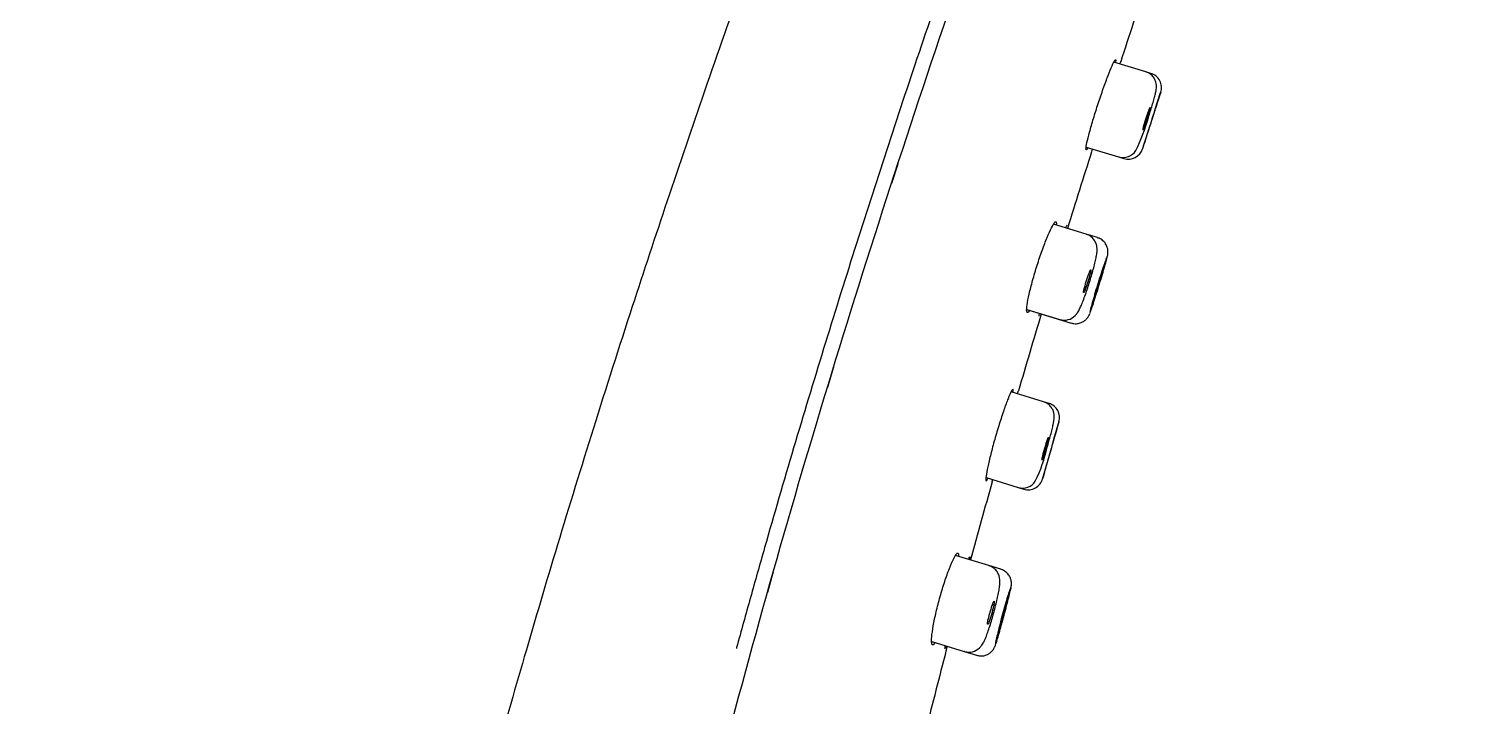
# Model space of a CAD drawing. Header units: millimetres. Extents: x -60 to 7633, y -2614 to 2146.
# Drawn here: x 1453.29 to 1501.25, y -830.37 to -807.6 of the extents above; entities that cross this region are included whole.
import ezdxf

# ---------------------------------------------------------------- set-up
doc = ezdxf.new("R2010")
doc.units = ezdxf.units.MM
doc.layers.get('0').update_dxf_attribs({"color": 250})

msp = doc.modelspace()

# ---------------------------------------------------------------- linework, layer by layer
at = {"linetype": 'Continuous'}
for p, q in [((1490.789, -809.053), (1489.72, -808.727)), ((1490.961, -809.106), (1490.789, -809.053)), ((1491.108, -810.302), (1491.287, -809.75)), ((1491.089, -810.361), (1491.083, -810.38)), ((1491.089, -810.361), (1491.108, -810.301)), ((1491.09, -810.357), (1491.089, -810.361)), ((1490.674, -811.652), (1490.864, -811.06)), ((1488.789, -811.579), (1489.878, -811.912)), ((1489.878, -811.912), (1490.055, -811.966)), ((1482.451, -812.189), (1482.252, -812.8)), ((1482.47, -812.129), (1482.451, -812.189)), ((1488.79, -814.507), (1487.696, -814.173)), ((1489.165, -814.622), (1488.79, -814.507)), ((1489.165, -814.622), (1489.165, -814.622)), ((1486.796, -817.035), (1487.9, -817.372)), ((1486.796, -817.035), (1488.287, -817.49)), ((1488.9, -817.199), (1488.911, -817.171)), ((1480.288, -819.036), (1480.101, -819.651)), ((1480.307, -818.975), (1480.288, -819.036)), ((1487.357, -820.134), (1486.266, -819.8)), ((1487.541, -820.19), (1487.357, -820.134)), ((1487.707, -821.39), (1487.88, -820.791)), ((1487.681, -821.476), (1487.707, -821.389)), ((1487.485, -822.159), (1487.519, -822.039)), ((1487.32, -822.739), (1487.486, -822.159)), ((1485.429, -822.682), (1486.505, -823.011)), ((1486.505, -823.011), (1486.696, -823.069)), ((1485.523, -825.638), (1484.405, -825.297)), ((1478.278, -825.862), (1478.261, -825.923)), ((1485.924, -825.761), (1485.523, -825.638)), ((1478.261, -825.923), (1478.087, -826.541)), ((1483.603, -828.188), (1484.698, -828.523)), ((1485.728, -828.35), (1485.743, -828.311)), ((1484.698, -828.523), (1485.111, -828.65)), ((1485.111, -828.65), (1485.111, -828.65))]:
    msp.add_line(p, q, dxfattribs=at)
for centre, radius, start, end in [((1826.474, -917.766), 353.756, 161.60412, 162.04475), ((1591.663, -843.162), 107.396, 161.27901, 161.32329), ((1490.815, -809.584), 0.5, 341.607, 73.3085), ((1593.377, -843.703), 107.587, 161.59773, 162.66162), ((1495.34, -812.074), 4.775, 158.5819, 161.8195), ((1484.338, -808.517), 6.83, 341.5934, 344.0606), ((1594.072, -843.922), 108.314, 161.96009, 162.33972), ((1490.275, -810.177), 0.667, 341.1787, 353.6731), ((1484.964, -808.983), 6.126, 333.7081, 344.8352), ((1491.336, -811.072), 0.653, 161.4863, 174.2492), ((1496.399, -812.456), 5.9, 161.5017, 164.356), ((1485.883, -809.062), 5.192, 338.9479, 341.9252), ((1795.552, -909.776), 321.876, 162.26702, 162.74772), ((1591.663, -843.162), 107.396, 162.94308, 162.9864), ((1490.035, -811.436), 0.495, 251.7361, 328.309), ((1490.202, -811.488), 0.5, 253.0213, 342.6661), ((1491.592, -816.924), 2.928, 157.0629, 162.361), ((1492.457, -817.099), 3.387, 157.7878, 164.8863), ((1485.279, -814.886), 4.149, 341.6181, 347.0075), ((1492.206, -817.154), 3.583, 161.8362, 166.5459), ((1485.908, -815.206), 3.081, 337.4713, 342.5069), ((1485.067, -814.901), 3.974, 341.9625, 346.213), ((1485.274, -815.1), 4.091, 338.7305, 344.4857), ((1492.516, -817.326), 3.509, 161.5552, 167.7882), ((1795.552, -909.776), 321.876, 163.28175, 163.76229), ((1488.059, -816.897), 0.495, 251.416, 316.9181), ((1487.395, -820.669), 0.5, 343.3167, 73.3395), ((1491.465, -822.868), 4.24, 159.9445, 163.5936), ((1481.558, -820.008), 6.119, 343.3446, 346.1046), ((1486.927, -821.301), 0.598, 342.8749, 356.8974), ((1559.647, -842.506), 74.976, 163.70734, 164.16063), ((1557.27, -841.822), 72.502, 163.70254, 164.16584), ((1482.359, -820.5), 5.252, 334.0354, 347.221), ((1487.882, -822.124), 0.586, 163.257, 177.5627), ((1492.416, -823.182), 5.242, 163.2381, 166.4588), ((1482.962, -820.459), 4.645, 340.3859, 343.717), ((1735.24, -894.032), 259.563, 164.07851, 164.67906), ((1486.654, -822.524), 0.508, 253.0734, 327.2235), ((1486.842, -822.591), 0.5, 253.0338, 344.5883), ((1488.645, -828.076), 3.213, 163.6798, 168.9566), ((1482.964, -826.532), 2.755, 338.7973, 344.4354), ((1488.076, -827.882), 2.611, 158.3165, 164.2657), ((1482.188, -826.276), 3.572, 343.8257, 348.5746), ((1495.649, -829.952), 10.012, 164.6687, 166.3565), ((1493.862, -829.436), 8.151, 162.9446, 164.8433), ((1472.998, -823.848), 13.471, 344.7503, 346.005), ((1484.883, -826.775), 1.232, 344.4068, 351.2507), ((1487.071, -827.904), 1.193, 164.7846, 171.8523), ((1476.395, -824.808), 9.942, 343.3807, 344.9375), ((1735.24, -894.032), 259.563, 165.34169, 165.93821), ((1484.856, -828.043), 0.501, 253.4595, 314.1095)]:
    msp.add_arc(centre, radius, start, end, dxfattribs=at)
for points, knots in [([(1497.254, -756.135), (1497.153, -756.365), (1496.465, -757.935), (1495.095, -761.105), (1493.303, -765.283), (1491.578, -769.358), (1489.939, -773.279), (1488.288, -777.281), (1486.634, -781.35), (1484.983, -785.481), (1483.423, -789.453), (1481.863, -793.502), (1480.31, -797.619), (1478.771, -801.799), (1477.333, -805.804), (1475.99, -809.647), (1474.735, -813.339), (1473.488, -817.113), (1472.258, -820.962), (1471.051, -824.881), (1469.937, -828.642), (1468.907, -832.258), (1467.961, -835.72), (1467.09, -839.041), (1466.287, -842.232), (1465.541, -845.321), (1464.751, -848.74), (1463.932, -852.468), (1463.103, -856.488), (1462.352, -860.358), (1461.67, -864.091), (1461.051, -867.697), (1460.486, -871.184), (1459.971, -874.558), (1459.461, -878.089), (1458.965, -881.763), (1458.486, -885.566), (1458.058, -889.216), (1457.674, -892.719), (1457.331, -896.077), (1457.023, -899.294), (1456.747, -902.375), (1456.498, -905.325), (1456.307, -907.725), (1456.164, -909.607), (1456.062, -911.002), (1455.964, -912.364), (1455.869, -913.724), (1455.773, -915.14), (1455.665, -916.786), (1455.543, -918.708), (1455.409, -920.917), (1455.27, -923.31), (1455.129, -925.875), (1454.987, -928.583), (1454.846, -931.419), (1454.706, -934.367), (1454.569, -937.425), (1454.422, -940.871), (1454.267, -944.688), (1454.108, -948.845), (1453.957, -952.994), (1453.827, -956.788), (1453.716, -960.181), (1453.625, -963.142), (1453.543, -965.932), (1453.475, -968.439), (1453.42, -970.659), (1453.377, -972.594), (1453.343, -974.343), (1453.318, -975.916), (1453.301, -977.343), (1453.291, -978.655), (1453.287, -979.869), (1453.287, -980.57), (1453.287, -980.942)], [0, 0, 0, 0, 0.002966, 0.023559, 0.043379, 0.062462, 0.080842, 0.098554, 0.118613, 0.137838, 0.156276, 0.173973, 0.194135, 0.213375, 0.231759, 0.249347, 0.266194, 0.282354, 0.300908, 0.31862, 0.335562, 0.3518, 0.367393, 0.382132, 0.396347, 0.41008, 0.423369, 0.441868, 0.459596, 0.476627, 0.493021, 0.50883, 0.524095, 0.538848, 0.553114, 0.570387, 0.586953, 0.602839, 0.618071, 0.632672, 0.646633, 0.660003, 0.672802, 0.685045, 0.691241, 0.697291, 0.703196, 0.708958, 0.714975, 0.721611, 0.730367, 0.739953, 0.750333, 0.761459, 0.773282, 0.785516, 0.798302, 0.81157, 0.825236, 0.843055, 0.861136, 0.879203, 0.896929, 0.910388, 0.923252, 0.935367, 0.946598, 0.955797, 0.96417, 0.971718, 0.978488, 0.98459, 0.990208, 0.995613, 1, 1, 1, 1]), ([(1465.552, -980.942), (1465.554, -971.62), (1465.578, -962.299), (1465.639, -943.661), (1465.667, -934.343), (1466.143, -906.407), (1467.066, -887.787), (1470.587, -860.108), (1472.161, -850.938), (1476.246, -832.789), (1478.74, -823.827), (1484.375, -806.101), (1487.504, -797.34), (1494.136, -779.961), (1497.638, -771.342), (1501.25, -762.769)], [0, 0, 0, 0, 0.125, 0.125, 0.25, 0.25, 0.5, 0.5, 0.625, 0.625, 0.75, 0.75, 0.875, 0.875, 1, 1, 1, 1]), ([(1489.566, -790.544), (1489.385, -791.023), (1489.205, -791.502), (1488.618, -793.07), (1487.404, -796.338), (1486.222, -799.617), (1485.255, -802.357), (1485.063, -802.905), (1484.68, -804.002), (1484.11, -805.649), (1482.799, -809.499), (1481.716, -812.811), (1480.311, -817.239), (1479.628, -819.46), (1478.637, -822.801), (1478.313, -823.917), (1477.914, -825.314), (1477.834, -825.593), (1477.676, -826.152), (1477.44, -826.991), (1477.205, -827.84), (1477.049, -828.409), (1477.047, -828.418)], [0.1337397, 0.1337397, 0.1337397, 0.1337397, 0.140625, 0.140625, 0.15625, 0.1875, 0.1875, 0.1953125, 0.1953125, 0.203125, 0.21875, 0.25, 0.25, 0.28125, 0.28125, 0.296875, 0.296875, 0.3007813, 0.3007813, 0.3046875, 0.3125, 0.3126243, 0.3126243, 0.3126243, 0.3126243]), ([(1488.798, -811.677), (1488.783, -811.692), (1488.777, -811.678), (1488.78, -811.636), (1488.783, -811.594), (1488.795, -811.523), (1488.815, -811.428), (1488.836, -811.333), (1488.866, -811.212), (1488.903, -811.076), (1488.939, -810.939), (1488.984, -810.784), (1489.033, -810.621), (1489.081, -810.459), (1489.136, -810.286), (1489.192, -810.116), (1489.247, -809.946), (1489.306, -809.775), (1489.362, -809.617), (1489.418, -809.458), (1489.474, -809.308), (1489.524, -809.179), (1489.574, -809.049), (1489.621, -808.936), (1489.659, -808.85), (1489.697, -808.764), (1489.728, -808.701), (1489.749, -808.668), (1489.762, -808.647), (1489.772, -808.638), (1489.777, -808.64)], [0.4830503, 0.4830503, 0.4830503, 0.4830503, 0.5368562, 0.5368562, 0.5368562, 0.5906792, 0.5906792, 0.5906792, 0.644456, 0.644456, 0.644456, 0.6981237, 0.6981237, 0.6981237, 0.7516779, 0.7516779, 0.7516779, 0.8051971, 0.8051971, 0.8051971, 0.8587943, 0.8587943, 0.8587943, 0.9125321, 0.9125321, 0.9125321, 0.9663791, 0.9663791, 0.9663791, 1, 1, 1, 1]), ([(1490.876, -810.585), (1490.899, -810.513), (1490.941, -810.382), (1491.005, -810.174), (1491.06, -809.984), (1491.104, -809.818), (1491.13, -809.704), (1491.146, -809.613), (1491.15, -809.511), (1491.131, -809.395), (1491.084, -809.282), (1491.002, -809.173), (1490.896, -809.09), (1490.821, -809.069), (1490.788, -809.059)], [0, 0, 0, 0, 0.098396, 0.211445, 0.324572, 0.440648, 0.563781, 0.639142, 0.704708, 0.759104, 0.815992, 0.882159, 0.954672, 1, 1, 1, 1]), ([(1490.895, -810.33), (1490.899, -810.32), (1490.907, -810.301), (1490.917, -810.279), (1490.926, -810.259), (1490.934, -810.246), (1490.936, -810.249), (1490.937, -810.251)], [0, 0, 0, 0, 0.165704, 0.331168, 0.499261, 0.750753, 1, 1, 1, 1]), ([(1490.728, -810.927), (1490.725, -810.937), (1490.717, -810.957), (1490.707, -810.979), (1490.698, -810.998), (1490.69, -811.011), (1490.688, -811.008), (1490.687, -811.007)], [0, 0, 0, 0, 0.165601, 0.331461, 0.500422, 0.752061, 1, 1, 1, 1]), ([(1486.791, -817.093), (1486.788, -817.049), (1486.793, -816.975), (1486.807, -816.878), (1486.821, -816.781), (1486.844, -816.657), (1486.876, -816.518), (1486.907, -816.38), (1486.946, -816.222), (1486.991, -816.057), (1487.036, -815.894), (1487.088, -815.72), (1487.142, -815.55), (1487.196, -815.38), (1487.254, -815.21), (1487.311, -815.053), (1487.368, -814.895), (1487.425, -814.746), (1487.478, -814.618), (1487.531, -814.49), (1487.581, -814.378), (1487.624, -814.294), (1487.666, -814.209), (1487.703, -814.148), (1487.73, -814.116), (1487.746, -814.096), (1487.76, -814.088), (1487.769, -814.091)], [0.5368191, 0.5368191, 0.5368191, 0.5368191, 0.5908719, 0.5908719, 0.5908719, 0.6448795, 0.6448795, 0.6448795, 0.6986503, 0.6986503, 0.6986503, 0.7520994, 0.7520994, 0.7520994, 0.8053533, 0.8053533, 0.8053533, 0.85868, 0.85868, 0.85868, 0.9122865, 0.9122865, 0.9122865, 0.9661838, 0.9661838, 0.9661838, 1, 1, 1, 1]), ([(1488.899, -816.12), (1488.923, -816.042), (1488.966, -815.904), (1489.029, -815.683), (1489.082, -815.478), (1489.124, -815.293), (1489.147, -815.157), (1489.157, -815.045), (1489.153, -814.939), (1489.125, -814.822), (1489.069, -814.706), (1488.973, -814.601), (1488.871, -814.529), (1488.806, -814.517), (1488.787, -814.513)], [0, 0, 0, 0, 0.103257, 0.215283, 0.32787, 0.444367, 0.568233, 0.645058, 0.716096, 0.77105, 0.833237, 0.901842, 0.97472, 1, 1, 1, 1]), ([(1489.504, -815.241), (1489.504, -815.239), (1489.508, -815.222), (1489.513, -815.193), (1489.521, -815.128), (1489.52, -815.047), (1489.499, -814.942), (1489.445, -814.826), (1489.352, -814.719), (1489.25, -814.647), (1489.185, -814.632), (1489.163, -814.627)], [0, 0, 0, 0, 0.009823, 0.144847, 0.23011, 0.326881, 0.442928, 0.599244, 0.75668, 0.930559, 1, 1, 1, 1]), ([(1488.937, -817.103), (1488.95, -817.067), (1488.969, -817.013), (1488.992, -816.945), (1489.014, -816.877), (1489.041, -816.794), (1489.07, -816.703), (1489.099, -816.612), (1489.131, -816.509), (1489.164, -816.405), (1489.196, -816.301), (1489.23, -816.191), (1489.262, -816.085), (1489.294, -815.98), (1489.325, -815.875), (1489.354, -815.78), (1489.382, -815.685), (1489.408, -815.596), (1489.429, -815.522), (1489.45, -815.447), (1489.467, -815.385), (1489.479, -815.339), (1489.491, -815.294), (1489.497, -815.264), (1489.498, -815.253)], [0.0540899, 0.0540899, 0.0540899, 0.0540899, 0.1081888, 0.1081888, 0.1081888, 0.1621467, 0.1621467, 0.1621467, 0.2158144, 0.2158144, 0.2158144, 0.2692176, 0.2692176, 0.2692176, 0.3224901, 0.3224901, 0.3224901, 0.3758131, 0.3758131, 0.3758131, 0.4293417, 0.4293417, 0.4293417, 0.4831477, 0.4831477, 0.4831477, 0.4831477]), ([(1488.895, -815.783), (1488.9, -815.773), (1488.908, -815.754), (1488.92, -815.732), (1488.931, -815.713), (1488.941, -815.7), (1488.945, -815.704), (1488.947, -815.705)], [0, 0, 0, 0, 0.165709, 0.331184, 0.499255, 0.750684, 1, 1, 1, 1]), ([(1489.433, -815.4), (1489.412, -815.458), (1489.386, -815.533), (1489.358, -815.618), (1489.329, -815.702), (1489.297, -815.799), (1489.265, -815.901), (1489.232, -816.002), (1489.198, -816.111), (1489.166, -816.218), (1489.133, -816.324), (1489.101, -816.431), (1489.072, -816.531), (1489.043, -816.631), (1489.016, -816.726), (1488.993, -816.808), (1488.971, -816.89), (1488.952, -816.962), (1488.938, -817.017), (1488.925, -817.067), (1488.917, -817.105), (1488.913, -817.129)], [0.591345, 0.591345, 0.591345, 0.591345, 0.6454111, 0.6454111, 0.6454111, 0.6992245, 0.6992245, 0.6992245, 0.7527216, 0.7527216, 0.7527216, 0.8059873, 0.8059873, 0.8059873, 0.8592233, 0.8592233, 0.8592233, 0.9126488, 0.9126488, 0.9126488, 0.960909, 0.960909, 0.960909, 0.960909]), ([(1488.947, -815.705), (1488.948, -815.708), (1488.95, -815.713), (1488.949, -815.729), (1488.946, -815.754), (1488.94, -815.792), (1488.931, -815.83), (1488.927, -815.848)], [0, 0, 0, 0, 0.166396, 0.332261, 0.500442, 0.751619, 1, 1, 1, 1]), ([(1488.421, -817.235), (1488.45, -817.202), (1488.495, -817.15), (1488.547, -817.06), (1488.6, -816.952), (1488.668, -816.791), (1488.743, -816.592), (1488.819, -816.371), (1488.874, -816.204), (1488.897, -816.126), (1488.899, -816.12)], [0, 0, 0, 0, 0.100831, 0.187114, 0.337387, 0.499257, 0.669392, 0.831031, 0.988592, 1, 1, 1, 1]), ([(1488.702, -816.464), (1488.701, -816.461), (1488.7, -816.456), (1488.7, -816.44), (1488.703, -816.415), (1488.709, -816.377), (1488.717, -816.339), (1488.721, -816.32)], [0, 0, 0, 0, 0.16612, 0.331893, 0.500217, 0.751754, 1, 1, 1, 1]), ([(1488.753, -816.386), (1488.749, -816.396), (1488.741, -816.415), (1488.73, -816.437), (1488.718, -816.456), (1488.708, -816.469), (1488.704, -816.466), (1488.702, -816.464)], [0, 0, 0, 0, 0.165589, 0.331455, 0.500389, 0.752011, 1, 1, 1, 1]), ([(1488.289, -817.485), (1488.307, -817.493), (1488.367, -817.517), (1488.486, -817.515), (1488.614, -817.484), (1488.715, -817.43), (1488.79, -817.366), (1488.842, -817.303), (1488.874, -817.252), (1488.89, -817.219), (1488.897, -817.205), (1488.9, -817.199)], [0, 0, 0, 0, 0.065969, 0.258632, 0.420387, 0.561352, 0.684534, 0.790303, 0.877477, 0.9529, 1, 1, 1, 1]), ([(1486.327, -819.715), (1486.316, -819.711), (1486.297, -819.738), (1486.269, -819.792), (1486.242, -819.845), (1486.206, -819.928), (1486.165, -820.033), (1486.124, -820.138), (1486.076, -820.267), (1486.026, -820.411), (1485.977, -820.555), (1485.923, -820.717), (1485.871, -820.884), (1485.819, -821.051), (1485.767, -821.226), (1485.718, -821.397), (1485.67, -821.568), (1485.625, -821.738), (1485.586, -821.894), (1485.547, -822.05), (1485.513, -822.195), (1485.487, -822.319), (1485.461, -822.443), (1485.442, -822.548), (1485.431, -822.625), (1485.421, -822.702), (1485.419, -822.754), (1485.424, -822.775), (1485.43, -822.797), (1485.444, -822.789), (1485.465, -822.752)], [0, 0, 0, 0, 0.0538297, 0.0538297, 0.0538297, 0.1076615, 0.1076615, 0.1076615, 0.1614558, 0.1614558, 0.1614558, 0.2151262, 0.2151262, 0.2151262, 0.2686571, 0.2686571, 0.2686571, 0.3221325, 0.3221325, 0.3221325, 0.3756927, 0.3756927, 0.3756927, 0.4294296, 0.4294296, 0.4294296, 0.4833125, 0.4833125, 0.4833125, 0.5372165, 0.5372165, 0.5372165, 0.5372165]), ([(1487.482, -821.661), (1487.502, -821.59), (1487.539, -821.458), (1487.596, -821.248), (1487.645, -821.054), (1487.684, -820.885), (1487.706, -820.765), (1487.717, -820.668), (1487.716, -820.563), (1487.69, -820.449), (1487.636, -820.337), (1487.545, -820.232), (1487.443, -820.16), (1487.377, -820.144), (1487.354, -820.14)], [0, 0, 0, 0, 0.097566, 0.211969, 0.326563, 0.444472, 0.57027, 0.648961, 0.71395, 0.768419, 0.828036, 0.896167, 0.969995, 1, 1, 1, 1]), ([(1487.867, -820.834), (1487.86, -820.859), (1487.847, -820.902), (1487.83, -820.961), (1487.812, -821.019), (1487.79, -821.094), (1487.765, -821.179), (1487.74, -821.264), (1487.711, -821.361), (1487.681, -821.464), (1487.652, -821.565), (1487.62, -821.674), (1487.589, -821.781), (1487.559, -821.888), (1487.528, -821.996), (1487.499, -822.097), (1487.471, -822.197), (1487.444, -822.293), (1487.421, -822.375), (1487.398, -822.458), (1487.377, -822.531), (1487.362, -822.586), (1487.346, -822.643), (1487.335, -822.684), (1487.329, -822.706)], [0.5372225, 0.5372225, 0.5372225, 0.5372225, 0.5913568, 0.5913568, 0.5913568, 0.6453726, 0.6453726, 0.6453726, 0.6991323, 0.6991323, 0.6991323, 0.7526085, 0.7526085, 0.7526085, 0.8059002, 0.8059002, 0.8059002, 0.8591903, 0.8591903, 0.8591903, 0.9126613, 0.9126613, 0.9126613, 0.9664138, 0.9664138, 0.9664138, 0.9664138]), ([(1487.482, -821.414), (1487.485, -821.404), (1487.493, -821.385), (1487.502, -821.362), (1487.512, -821.342), (1487.52, -821.329), (1487.522, -821.332), (1487.524, -821.334)], [0, 0, 0, 0, 0.165861, 0.331334, 0.49926, 0.750886, 1, 1, 1, 1]), ([(1487.337, -822.018), (1487.333, -822.028), (1487.326, -822.048), (1487.317, -822.07), (1487.308, -822.09), (1487.299, -822.103), (1487.297, -822.1), (1487.296, -822.099)], [0, 0, 0, 0, 0.165774, 0.331643, 0.500425, 0.75222, 1, 1, 1, 1]), ([(1485.626, -822.846), (1485.626, -822.846), (1485.63, -822.832), (1485.637, -822.805), (1485.64, -822.794), (1485.644, -822.781), (1485.648, -822.766)], [0.50037962, 0.50037962, 0.50037962, 0.50037962, 0.53702313, 0.53702313, 0.53702313, 0.55160454, 0.55160454, 0.55160454, 0.55160454]), ([(1483.647, -828.297), (1483.625, -828.31), (1483.609, -828.293), (1483.602, -828.248), (1483.595, -828.202), (1483.595, -828.127), (1483.604, -828.028), (1483.613, -827.929), (1483.631, -827.803), (1483.656, -827.662), (1483.681, -827.521), (1483.714, -827.36), (1483.753, -827.193), (1483.792, -827.027), (1483.838, -826.85), (1483.887, -826.677), (1483.935, -826.506), (1483.988, -826.334), (1484.04, -826.175), (1484.092, -826.017), (1484.146, -825.868), (1484.195, -825.739), (1484.245, -825.611), (1484.293, -825.5), (1484.334, -825.416), (1484.375, -825.331), (1484.411, -825.271), (1484.439, -825.24)], [0.4831447, 0.4831447, 0.4831447, 0.4831447, 0.5369309, 0.5369309, 0.5369309, 0.591038, 0.591038, 0.591038, 0.6453014, 0.6453014, 0.6453014, 0.6994091, 0.6994091, 0.6994091, 0.7530912, 0.7530912, 0.7530912, 0.8063505, 0.8063505, 0.8063505, 0.8594701, 0.8594701, 0.8594701, 0.9127785, 0.9127785, 0.9127785, 0.9664295, 0.9664295, 0.9664295, 0.9664295]), ([(1484.846, -825.412), (1484.853, -825.395), (1484.858, -825.38), (1484.863, -825.369), (1484.873, -825.348), (1484.88, -825.337), (1484.883, -825.338)], [0.94927369, 0.94927369, 0.94927369, 0.94927369, 0.9666522, 0.9666522, 0.9666522, 1, 1, 1, 1]), ([(1485.687, -827.217), (1485.7, -827.172), (1485.73, -827.062), (1485.779, -826.864), (1485.827, -826.651), (1485.865, -826.456), (1485.887, -826.301), (1485.894, -826.179), (1485.887, -826.065), (1485.857, -825.948), (1485.798, -825.832), (1485.701, -825.728), (1485.599, -825.659), (1485.537, -825.646), (1485.52, -825.643)], [0, 0, 0, 0, 0.059471, 0.173995, 0.290037, 0.409239, 0.533754, 0.63126, 0.707926, 0.766841, 0.831417, 0.902059, 0.976939, 1, 1, 1, 1]), ([(1486.266, -826.37), (1486.266, -826.368), (1486.271, -826.345), (1486.276, -826.312), (1486.28, -826.238), (1486.273, -826.152), (1486.245, -826.048), (1486.184, -825.936), (1486.083, -825.837), (1485.986, -825.774), (1485.93, -825.766), (1485.921, -825.764)], [0, 0, 0, 0, 0.016675, 0.174169, 0.264935, 0.365987, 0.48389, 0.635223, 0.795629, 0.970055, 1, 1, 1, 1]), ([(1485.741, -828.3), (1485.744, -828.3), (1485.753, -828.281), (1485.765, -828.244), (1485.778, -828.208), (1485.795, -828.153), (1485.816, -828.085), (1485.836, -828.016), (1485.86, -827.933), (1485.886, -827.84), (1485.912, -827.748), (1485.941, -827.645), (1485.969, -827.539), (1485.998, -827.434), (1486.028, -827.323), (1486.056, -827.217), (1486.085, -827.11), (1486.112, -827.004), (1486.137, -826.908), (1486.162, -826.812), (1486.185, -826.723), (1486.203, -826.648), (1486.222, -826.572), (1486.236, -826.509), (1486.246, -826.463), (1486.256, -826.417), (1486.261, -826.387), (1486.261, -826.376)], [0, 0, 0, 0, 0.0540648, 0.0540648, 0.0540648, 0.1081408, 0.1081408, 0.1081408, 0.1620446, 0.1620446, 0.1620446, 0.2156416, 0.2156416, 0.2156416, 0.2689807, 0.2689807, 0.2689807, 0.3222121, 0.3222121, 0.3222121, 0.3755302, 0.3755302, 0.3755302, 0.4290977, 0.4290977, 0.4290977, 0.4829799, 0.4829799, 0.4829799, 0.4829799]), ([(1485.649, -826.917), (1485.653, -826.907), (1485.662, -826.888), (1485.673, -826.865), (1485.684, -826.846), (1485.695, -826.833), (1485.699, -826.836), (1485.702, -826.838)], [0, 0, 0, 0, 0.165929, 0.331413, 0.49926, 0.750939, 1, 1, 1, 1]), ([(1485.702, -826.838), (1485.703, -826.84), (1485.705, -826.846), (1485.705, -826.862), (1485.704, -826.888), (1485.699, -826.926), (1485.692, -826.965), (1485.689, -826.984)], [0, 0, 0, 0, 0.166484, 0.33235, 0.500471, 0.751759, 1, 1, 1, 1]), ([(1486.245, -826.397), (1486.234, -826.422), (1486.219, -826.465), (1486.199, -826.524), (1486.18, -826.583), (1486.156, -826.658), (1486.13, -826.744), (1486.104, -826.83), (1486.076, -826.928), (1486.046, -827.031), (1486.017, -827.133), (1485.987, -827.242), (1485.958, -827.35), (1485.93, -827.457), (1485.901, -827.565), (1485.876, -827.666), (1485.85, -827.767), (1485.827, -827.863), (1485.808, -827.946), (1485.788, -828.029), (1485.772, -828.102), (1485.761, -828.158), (1485.751, -828.206), (1485.744, -828.243), (1485.741, -828.266)], [0.5371125, 0.5371125, 0.5371125, 0.5371125, 0.5913182, 0.5913182, 0.5913182, 0.6453727, 0.6453727, 0.6453727, 0.6991054, 0.6991054, 0.6991054, 0.7524903, 0.7524903, 0.7524903, 0.8056724, 0.8056724, 0.8056724, 0.8588986, 0.8588986, 0.8588986, 0.9123909, 0.9123909, 0.9123909, 0.9579681, 0.9579681, 0.9579681, 0.9579681]), ([(1485.205, -828.402), (1485.237, -828.367), (1485.286, -828.314), (1485.34, -828.224), (1485.392, -828.118), (1485.452, -827.971), (1485.52, -827.779), (1485.588, -827.565), (1485.647, -827.366), (1485.676, -827.258), (1485.687, -827.217)], [0, 0, 0, 0, 0.098928, 0.179877, 0.305794, 0.46626, 0.617137, 0.775033, 0.92711, 1, 1, 1, 1]), ([(1486.069, -827.046), (1486.072, -827.036), (1486.078, -827.016), (1486.086, -826.992), (1486.093, -826.972), (1486.099, -826.958), (1486.1, -826.961), (1486.101, -826.962)], [0, 0, 0, 0, 0.165875, 0.331337, 0.499258, 0.75096, 1, 1, 1, 1]), ([(1485.481, -827.607), (1485.48, -827.605), (1485.477, -827.599), (1485.477, -827.583), (1485.478, -827.557), (1485.482, -827.518), (1485.489, -827.48), (1485.492, -827.461)], [0, 0, 0, 0, 0.166194, 0.331955, 0.500229, 0.751911, 1, 1, 1, 1]), ([(1485.533, -827.528), (1485.528, -827.538), (1485.52, -827.558), (1485.509, -827.58), (1485.498, -827.599), (1485.488, -827.612), (1485.483, -827.609), (1485.481, -827.607)], [0, 0, 0, 0, 0.165854, 0.33174, 0.500409, 0.752266, 1, 1, 1, 1]), ([(1485.921, -827.652), (1485.918, -827.662), (1485.912, -827.682), (1485.905, -827.705), (1485.897, -827.725), (1485.892, -827.739), (1485.891, -827.736), (1485.89, -827.735)], [0, 0, 0, 0, 0.165789, 0.331638, 0.500433, 0.752266, 1, 1, 1, 1]), ([(1484.085, -828.357), (1484.073, -828.39), (1484.064, -828.413), (1484.058, -828.423), (1484.048, -828.44), (1484.045, -828.426), (1484.05, -828.385)], [0.44952711, 0.44952711, 0.44952711, 0.44952711, 0.4833946, 0.4833946, 0.4833946, 0.53698837, 0.53698837, 0.53698837, 0.53698837]), ([(1485.113, -828.645), (1485.13, -828.651), (1485.19, -828.676), (1485.31, -828.675), (1485.441, -828.642), (1485.544, -828.586), (1485.62, -828.521), (1485.673, -828.455), (1485.705, -828.4), (1485.72, -828.368), (1485.726, -828.354), (1485.728, -828.35)], [0, 0, 0, 0, 0.05978, 0.256658, 0.420959, 0.56386, 0.689089, 0.797446, 0.88912, 0.969744, 1, 1, 1, 1])]:
    msp.add_open_spline(points, degree=3, knots=knots, dxfattribs=at)
for points in [[(1489.777, -808.64), (1489.786, -808.642), (1489.785, -808.674), (1489.775, -808.733)], [(1489.775, -808.733), (1489.774, -808.735), (1489.774, -808.737), (1489.773, -808.74)], [(1488.836, -811.615), (1488.82, -811.646), (1488.807, -811.667), (1488.798, -811.677)], [(1487.769, -814.091), (1487.785, -814.095), (1487.79, -814.129), (1487.785, -814.19)], [(1487.785, -814.19), (1487.785, -814.192), (1487.785, -814.195), (1487.785, -814.197)], [(1488.107, -814.279), (1488.114, -814.262), (1488.12, -814.248), (1488.125, -814.237)], [(1488.125, -814.237), (1488.135, -814.215), (1488.142, -814.205), (1488.145, -814.205)], [(1489.482, -815.274), (1489.471, -815.299), (1489.454, -815.342), (1489.433, -815.4)], [(1489.498, -815.253), (1489.498, -815.242), (1489.493, -815.249), (1489.482, -815.274)], [(1486.83, -817.14), (1486.808, -817.154), (1486.795, -817.138), (1486.791, -817.093)], [(1486.878, -817.081), (1486.859, -817.112), (1486.843, -817.132), (1486.83, -817.14)], [(1487.207, -817.265), (1487.203, -817.264), (1487.204, -817.249), (1487.209, -817.221)], [(1487.209, -817.221), (1487.211, -817.21), (1487.213, -817.196), (1487.216, -817.181)], [(1488.911, -817.157), (1488.914, -817.157), (1488.923, -817.139), (1488.937, -817.103)], [(1487.902, -817.372), (1487.901, -817.372), (1487.901, -817.372), (1487.9, -817.372)], [(1486.335, -819.754), (1486.336, -819.73), (1486.333, -819.717), (1486.327, -819.715)], [(1486.331, -819.801), (1486.333, -819.782), (1486.335, -819.767), (1486.335, -819.754)], [(1486.487, -819.849), (1486.493, -819.831), (1486.497, -819.816), (1486.501, -819.805)], [(1486.501, -819.805), (1486.508, -819.782), (1486.511, -819.771), (1486.511, -819.771)], [(1487.875, -820.808), (1487.875, -820.808), (1487.873, -820.817), (1487.867, -820.834)], [(1485.465, -822.752), (1485.471, -822.743), (1485.477, -822.73), (1485.484, -822.716)], [(1487.329, -822.706), (1487.325, -822.72), (1487.323, -822.728), (1487.323, -822.728)], [(1484.439, -825.24), (1484.456, -825.22), (1484.47, -825.212), (1484.481, -825.215)], [(1484.481, -825.215), (1484.498, -825.221), (1484.506, -825.256), (1484.505, -825.318)], [(1484.505, -825.318), (1484.505, -825.32), (1484.505, -825.322), (1484.505, -825.324)], [(1484.873, -825.429), (1484.872, -825.432), (1484.872, -825.434), (1484.871, -825.436)], [(1484.883, -825.338), (1484.888, -825.34), (1484.884, -825.371), (1484.873, -825.429)], [(1486.261, -826.376), (1486.261, -826.364), (1486.255, -826.371), (1486.245, -826.397)], [(1486.259, -826.396), (1486.258, -826.404), (1486.256, -826.413), (1486.254, -826.424)], [(1483.698, -828.238), (1483.678, -828.269), (1483.661, -828.289), (1483.647, -828.297)], [(1485.756, -828.271), (1485.755, -828.273), (1485.754, -828.276), (1485.753, -828.278)], [(1484.05, -828.385), (1484.052, -828.372), (1484.054, -828.356), (1484.057, -828.338)], [(1484.701, -828.523), (1484.7, -828.524), (1484.699, -828.524), (1484.698, -828.523)]]:
    msp.add_open_spline(points, degree=3, dxfattribs=at)

doc.saveas('drawing.dxf')
